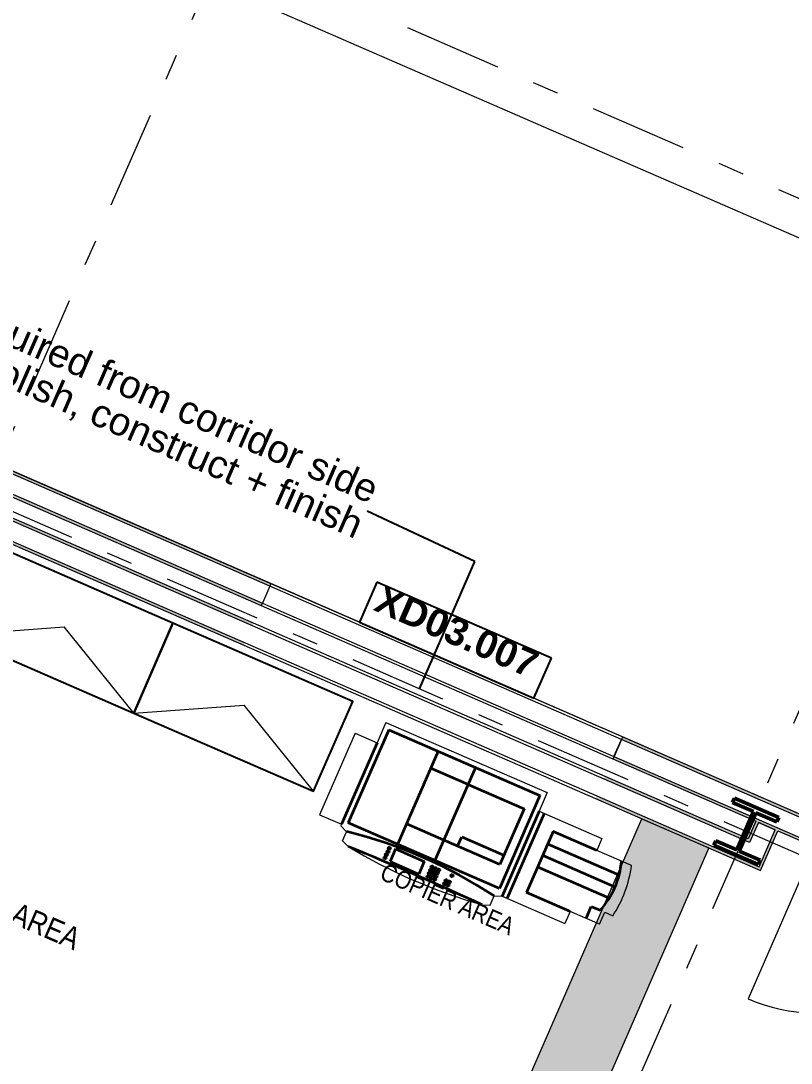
# Model space of a CAD drawing. Header units: millimetres. Extents: x -50172 to 90294, y -80883 to 25069.
# Drawn here: x 27484 to 31646, y -5112 to 522 of the extents above; entities that cross this region are included whole.
import ezdxf
from ezdxf.enums import TextEntityAlignment as Align

# ---------------------------------------------------------------- set-up
doc = ezdxf.new("R2010")
doc.units = ezdxf.units.MM
doc.header["$MEASUREMENT"] = 0
doc.linetypes.add('Double Dashed', pattern=[1093.611073, 529.166651, -211.666656, 141.111112, -211.666656])
for name, color, linetype in [('A-05-M_Gross_Int_Circulation', 7, 'Continuous'), ('A-15-M_Column_Int', 7, 'Continuous'), ('A-15-MG_Structural_Grid', 7, 'Continuous'), ('A-25-M_Wall_Int', 7, 'Continuous'), ('ArchiCAD Door Markers', 7, 'Continuous'), ('ArchiCAD Doors', 7, 'Continuous'), ('New_A-25-M_Wall_Int', 7, 'Continuous')]:
    doc.layers.add(name, color=color, linetype=linetype)
for name, color, linetype, lineweight, true_color in [('A-05-M_Gross_Int_Circulation_Pen_No__74', 7, 'Continuous', 20, 0x606060), ('A-15-M_Column_Int_Pen_No__28', 7, 'Continuous', 50, 0x2a2a2a), ('A-15-MG_Structural_Grid_Pen_No__163', 7, 'Continuous', 0, 0x750077), ('A-25-M_Wall_Int_Pen_No__107', 7, 'Continuous', 15, 0xa6a6a6), ('A-95-P_Text_1_50_GA_Pen_No__46', 7, 'Continuous', 35, 0x444444), ('ArchiCAD Doors_Pen_No__23', 7, 'Continuous', 30, 0x2a2a2a), ('ArchiCAD Doors_Pen_No__63', 7, 'Continuous', 20, 0x606060)]:
    doc.layers.add(name, color=color, linetype=linetype, lineweight=lineweight, true_color=true_color)
for name, color, linetype, lineweight in [('A-25-M_Wall_Int_Pen_No__1', 7, 'Continuous', 13), ('A-35-M_FFE_Loose_SIEMENS P2_Pen_No__1', 7, 'Continuous', 13), ('A-35-M_FFE_Loose_SIEMENS P2_Pen_No__150', 7, 'Continuous', 0), ('A-35-M_FFE_Loose_SIEMENS P2_Pen_No__5', 7, 'Continuous', 25), ('A-35-M_FFE_Loose_SIEMENS P2_Pen_No__7', 7, 'Continuous', 35), ('A-35-M_FFE_Loose_SIEMENS P2_Pen_No__9', 7, 'Continuous', 13), ('A-95-H_Fill_Plan_FloorTrunking_Pen_No__1', 7, 'Continuous', 13), ('A-95-H_Fill_Plan_FloorTrunking_Pen_No__101', 252, 'Continuous', 15), ('A-95-P_Text_1_50_GA_Pen_No__85', 8, 'Continuous', 20), ('ArchiCAD Door Markers_Pen_No__1', 7, 'Continuous', 13), ('ArchiCAD Door Markers_Pen_No__5', 7, 'Continuous', 25), ('ArchiCAD Doors_Pen_No__1', 7, 'Continuous', 13), ('ArchiCAD Doors_Pen_No__3', 7, 'Continuous', 18), ('ArchiCAD Zone Stamps_Pen_No__9', 7, 'Continuous', 13), ('New_A-25-M_Wall_Int_Pen_No__1', 7, 'Continuous', 13)]:
    doc.layers.add(name, color=color, linetype=linetype, lineweight=lineweight)
doc.styles.add('GENERATED_STYLE_1', font='')
doc.styles.add('GENERATED_STYLE_3', font='')
doc.styles.add('GENERATED_STYLE_4', font='')
doc.styles.add('GENERATED_STYLE_5', font='', dxfattribs={"width": 0.84})
doc.styles.get('GENERATED_STYLE_1').set_extended_font_data('Arial', bold=True)
doc.styles.get('GENERATED_STYLE_3').set_extended_font_data('Arial')
doc.styles.get('GENERATED_STYLE_4').set_extended_font_data('Swis721 BT')
doc.styles.get('GENERATED_STYLE_5').set_extended_font_data('Arial')
doc.dimstyles.new('GENERATED_STYLE__3', dxfattribs={"dimtxt": 0.18, "dimasz": 182.4, "dimexe": 0.18, "dimexo": 0.0625, "dimgap": 0.09, "dimtad": 0, "dimtih": 1, "dimtoh": 1, "dimdec": 4, "dimzin": 0, "dimdsep": 46, "dimcen": 0.09, "dimadec": 0, "dimazin": 0, "dimtfac": 1, "dimtdec": 4, "dimtmove": 0, "dimatfit": 3, "dimldrblk": 'ARROWHEAD_5', "dimfxl": 1, "dimtolj": 1, "dimtzin": 0, "dimarcsym": 0})

# ---------------------------------------------------------------- blocks, each defined once
blk = doc.blocks.new('Hub Circulation Third_INB 3250_6_1', base_point=(35476.1, -4184.6))
at = {"layer": 'A-05-M_Gross_Int_Circulation_Pen_No__74', "linetype": 'Continuous'}
for p, q in [((33939.4, -1630.8), (25897.3, 1870.5)), ((21213, 803.9), (47956.6, -10857.6))]:
    blk.add_line(p, q, dxfattribs=at)
at = {"layer": 'ArchiCAD Zone Stamps_Pen_No__9'}
for tag, height, style, p in [('ROOM_NAME', 250, 'GENERATED_STYLE_1', (34329.2, -2488.1)), ('zoneNameLine2', 250, 'GENERATED_STYLE_1', (34140.8, -2920.2)), ('ROOM_NUMBER', 200, 'GENERATED_STYLE_3', (33952.4, -3340.9)), ('measuredAreaCode', 200, 'GENERATED_STYLE_3', (33795.3, -3701)), ('DUMMY_649', 200, 'GENERATED_STYLE_3', (34102.7, -3835.1)), ('DUMMY_650', 200, 'GENERATED_STYLE_3', (34731.9, -4109.4)), ('DUMMY_651', 133.3, 'GENERATED_STYLE_3', (35011.2, -4216))]:
    blk.add_attdef(tag, text='', height=height, rotation=336.4404, dxfattribs=dict(at, style=style)).set_placement(p, align=Align.TOP_LEFT)
blk = doc.blocks.new('Door with Sidelight on Side 2 19_3')
at = {"layer": 'ArchiCAD Doors_Pen_No__1', "linetype": 'Continuous'}
for p, q in [((-1036.5, 0), (-1036.5, -15)), ((1036.5, 0), (1036.5, -15)), ((-1036.5, -15), (-1036.5, -115)), ((1036.5, -15), (1036.5, -115)), ((-1036.5, -115), (-1036.5, -130)), ((1036.5, -115), (1036.5, -130))]:
    blk.add_line(p, q, dxfattribs=at)
at = {"layer": 'ArchiCAD Doors_Pen_No__23', "linetype": 'Continuous'}
for p, q in [((-1026.5, 0), (-1036.5, 0)), ((-1036.5, 0), (-1036.5, -130)), ((-960.5, 0), (-1026.5, 0)), ((-1026.5, 0), (-1026.5, -130)), ((-48.5, 0), (-960.5, 0)), ((-960.5, 0), (-960.5, -130)), ((-960.5, -130), (-960.5, 0)), ((-48.5, -130), (-48.5, 0)), ((63.5, 0), (-48.5, 0)), ((-48.5, 0), (-48.5, -130)), ((63.5, -130), (63.5, 0)), ((1026.5, 0), (960.5, 0)), ((960.5, 0), (960.5, -130)), ((1026.5, 0), (1036.5, 0)), ((1026.5, -130), (1026.5, 0)), ((1036.5, 0), (1036.5, -130)), ((-1026.5, -130), (-1036.5, -130)), ((-1026.5, -130), (-960.5, -130)), ((-960.5, -130), (-48.5, -130)), ((-48.5, -130), (63.5, -130)), ((960.5, -130), (1026.5, -130)), ((1026.5, -130), (1036.5, -130))]:
    blk.add_line(p, q, dxfattribs=at)
at = {"layer": 'ArchiCAD Doors_Pen_No__3', "linetype": 'Continuous'}
blk.add_line((960.5, 0), (960.5, 896.9), dxfattribs=at)
at = {"layer": 'ArchiCAD Doors_Pen_No__63', "linetype": 'Continuous'}
blk.add_arc((960.5, 0), 896.9, 90, 180, dxfattribs=at)
blk = doc.blocks.new('Simple Door Opening_4')
at = {"layer": 'ArchiCAD Doors_Pen_No__1', "linetype": 'Continuous'}
for p, q in [((-1036.5, 0), (-1036.5, -15)), ((1036.5, 0), (1036.5, -15)), ((-1036.5, -15), (-1036.5, -115)), ((1036.5, -15), (1036.5, -115)), ((-1036.5, -115), (-1036.5, -130)), ((1036.5, -115), (1036.5, -130))]:
    blk.add_line(p, q, dxfattribs=at)
blk = doc.blocks.new('Door Stamp 17_10')
at = {"layer": 'ArchiCAD Door Markers_Pen_No__5', "linetype": 'Continuous'}
for p, q in [((514.6, -130), (-514.6, -130)), ((-514.6, -130), (-514.6, -365.7)), ((514.6, -130), (-514.6, -130)), ((514.6, -365.7), (514.6, -130)), ((-514.6, -365.7), (514.6, -365.7))]:
    blk.add_line(p, q, dxfattribs=at)
at = {"layer": 'ArchiCAD Door Markers_Pen_No__1', "style": 'GENERATED_STYLE_1'}
blk.add_attdef('AC_WIDO_ID', text='', height=150, rotation=180, dxfattribs=at).set_placement((457.5, -81.1), align=Align.BOTTOM_LEFT)
blk = doc.blocks.new('Wall_13_1', base_point=(47956.6, -10857.6))
at = {"layer": 'A-25-M_Wall_Int_Pen_No__107', "linetype": 'Continuous'}
for points in [[(21221, 784.7), (21221.3, 783.9), (28828.5, -2533.2), (28834.5, -2519.4), (21226.8, 797.9)], [(21284.8, 630.8), (28782.6, -2638.6), (28788.6, -2624.9), (21290.8, 644.5)], [(30734.7, -3348), (30728.7, -3361.7), (31748.9, -3806.6), (31754.9, -3792.9)], [(30688.7, -3453.4), (30682.7, -3467.2), (31702.9, -3912), (31708.9, -3898.3)]]:
    blk.add_hatch(color=256, dxfattribs=at).paths.add_polyline_path(points)
at = {"layer": 'A-25-M_Wall_Int_Pen_No__1', "linetype": 'Continuous'}
for p, q in [((28828.5, -2533.2), (21317, 742.2)), ((21277, 650.5), (28788.6, -2624.9)), ((31748.9, -3806.6), (30728.7, -3361.7)), ((30688.7, -3453.4), (31708.9, -3898.3))]:
    blk.add_line(p, q, dxfattribs=at)
at = {"layer": 'A-25-M_Wall_Int_Pen_No__1', "linetype": 'Continuous', "flags": 128}
for points in [[(28834.5, -2519.4), (21213, 803.9)], [(23163.9, -188.6), (28782.6, -2638.6)], [(31754.9, -3792.9), (30734.7, -3348)], [(30682.7, -3467.2), (31455, -3803.9)], [(31468.8, -3809.9), (31560.4, -3849.9)], [(31574.2, -3855.9), (31702.9, -3912)]]:
    blk.add_lwpolyline(points, dxfattribs=at)
at = {"layer": 'ArchiCAD Door Markers'}
ref = blk.add_blockref('Door Stamp 17_10', (29732.6, -3052.9), dxfattribs=dict(at, rotation=156.4404149440987))
ref.add_attrib('AC_WIDO_ID', 'XD03.007', dxfattribs={"layer": 'ArchiCAD Door Markers_Pen_No__1', "color": 7, "height": 150, "rotation": 336.4404, "style": 'GENERATED_STYLE_1'}).set_placement((29365.2, -2701.9), align=Align.BOTTOM_LEFT)
at = {"layer": 'ArchiCAD Doors', "color": 251, "linetype": 'Continuous', "lineweight": 20, "true_color": 0x606060, "zscale": 1000}
for name, p, rotation in [('Simple Door Opening_4', (29784.6, -2933.7), 336.4404149440988), ('Door with Sidelight on Side 2 19_3', (32653, -4326.3), 156.4404149440987)]:
    blk.add_blockref(name, p, dxfattribs=dict(at, rotation=rotation))
blk = doc.blocks.new('Wall_174_1', base_point=(23088.8, -410.6))
at = {"layer": 'A-25-M_Wall_Int_Pen_No__107', "linetype": 'Continuous'}
for points in [[(28741.2, -2733.5), (23140.8, -291.4), (23134.8, -305.2), (28735.2, -2747.2)], [(23088.8, -410.6), (28689.2, -2852.6), (28695.2, -2838.9), (23094.8, -396.8)]]:
    blk.add_hatch(color=256, dxfattribs=at).paths.add_polyline_path(points)
at = {"layer": 'A-25-M_Wall_Int_Pen_No__1', "linetype": 'Continuous'}
for p, q in [((28735.2, -2747.2), (23134.8, -305.2)), ((23094.8, -396.8), (28695.2, -2838.9))]:
    blk.add_line(p, q, dxfattribs=at)
at = {"layer": 'A-25-M_Wall_Int_Pen_No__1', "linetype": 'Continuous', "flags": 128}
for points in [[(28741.2, -2733.5), (23140.8, -291.4)], [(23088.8, -410.6), (28689.2, -2852.6)]]:
    blk.add_lwpolyline(points, dxfattribs=at)
blk = doc.blocks.new('Wall_175_1', base_point=(30589.4, -3681.2))
at = {"layer": 'A-25-M_Wall_Int_Pen_No__107', "linetype": 'Continuous'}
for points in [[(31413.6, -3898.8), (30641.3, -3562), (30635.3, -3575.8), (31421.4, -3918.5)], [(30589.4, -3681.2), (31480.8, -4069.9), (31473.1, -4050.2), (30595.4, -3667.4)]]:
    blk.add_hatch(color=256, dxfattribs=at).paths.add_polyline_path(points)
at = {"layer": 'A-25-M_Wall_Int_Pen_No__1', "linetype": 'Continuous'}
for p, q in [((31421.4, -3918.5), (30635.3, -3575.8)), ((30595.4, -3667.4), (31473.1, -4050.2))]:
    blk.add_line(p, q, dxfattribs=at)
at = {"layer": 'A-25-M_Wall_Int_Pen_No__1', "linetype": 'Continuous', "flags": 128}
for points in [[(31413.6, -3898.8), (30641.3, -3562)], [(30589.4, -3681.2), (31480.8, -4069.9)]]:
    blk.add_lwpolyline(points, dxfattribs=at)
blk = doc.blocks.new('Wall_180_1', base_point=(31480.8, -4069.9))
at = {"layer": 'A-25-M_Wall_Int_Pen_No__107', "linetype": 'Continuous'}
for points in [[(31455, -3803.9), (31413.6, -3898.8), (31421.4, -3918.5), (31468.8, -3809.9)], [(31480.8, -4069.9), (31574.2, -3855.9), (31560.4, -3849.9), (31473.1, -4050.2)]]:
    blk.add_hatch(color=256, dxfattribs=at).paths.add_polyline_path(points)
at = {"layer": 'A-25-M_Wall_Int_Pen_No__1', "linetype": 'Continuous'}
for p, q in [((31468.8, -3809.9), (31421.4, -3918.5)), ((31473.1, -4050.2), (31560.4, -3849.9))]:
    blk.add_line(p, q, dxfattribs=at)
at = {"layer": 'A-25-M_Wall_Int_Pen_No__1', "linetype": 'Continuous', "flags": 128}
for points in [[(31455, -3803.9), (31413.6, -3898.8)], [(31560.4, -3849.9), (31468.8, -3809.9)], [(31480.8, -4069.9), (31574.2, -3855.9)]]:
    blk.add_lwpolyline(points, dxfattribs=at)
blk = doc.blocks.new('Wall_258_1', base_point=(28689.2, -2852.6))
at = {"layer": 'New_A-25-M_Wall_Int_Pen_No__1', "linetype": 'Continuous'}
for p, q in [((30635.3, -3575.8), (28735.2, -2747.2)), ((28695.2, -2838.9), (30595.4, -3667.4))]:
    blk.add_line(p, q, dxfattribs=at)
at = {"layer": 'New_A-25-M_Wall_Int_Pen_No__1', "linetype": 'Continuous', "flags": 128}
for points in [[(30641.3, -3562), (28741.2, -2733.5)], [(28689.2, -2852.6), (30589.4, -3681.2)]]:
    blk.add_lwpolyline(points, dxfattribs=at)
blk = doc.blocks.new('Wall_448_1', base_point=(30734.7, -3348))
at = {"layer": 'A-25-M_Wall_Int_Pen_No__1', "linetype": 'Continuous'}
for p, q in [((30728.7, -3361.7), (28828.5, -2533.2)), ((28788.6, -2624.9), (30688.7, -3453.4))]:
    blk.add_line(p, q, dxfattribs=at)
at = {"layer": 'A-25-M_Wall_Int_Pen_No__1', "linetype": 'Continuous', "flags": 128}
for points in [[(28828.5, -2533.2), (28788.6, -2624.9)], [(30734.7, -3348), (28834.5, -2519.4)], [(28782.6, -2638.6), (30682.7, -3467.2)], [(30688.7, -3453.4), (30728.7, -3361.7)]]:
    blk.add_lwpolyline(points, dxfattribs=at)
blk = doc.blocks.new('Universal Columns Column 19')
at = {"layer": 'A-15-M_Column_Int', "linetype": 'Continuous', "lineweight": 0, "true_color": 0xffffff}
h = blk.add_hatch(dxfattribs=at)
h.set_pattern_fill('613_01__a5_STUCCO_0001', style=0, pattern_type=2)
h.set_pattern_definition([(286.3, (0, 0), (-3213820, 11866500), [3000, -14992680]), (309.93, (992000, -2522800), (-1760680, 765780), [4670, -4288600]), (111.49, (-168200, -712500), (765800, 1760700), [7100, -2708200]), (111.49, (-238700, -1062700), (765800, 1760700), [7100, -2708200]), (111.49, (-566500, -1578300), (765800, 1760700), [7100, -2708200]), (111.49, (-655700, -1708100), (765800, 1760700), [7100, -2708200]), (111.494, (-465300, -1834400), (765800, 1760700), [7100, -2708200]), (111.494, (-104200, -1931700), (765800, 1760700), [7100, -2708200]), (111.494, (257800, -2002000), (765800, 1760700), [7100, -2708200]), (183.06, (-194600, -886000), (2526450, 994900), [11200, -4282100]), (183.06, (-349700, -1079650), (2526450, 994900), [11200, -4282100]), (183.06, (116350, -2076500), (2526450, 994900), [11200, -4282100]), (111.49, (-350400, -1231700), (765800, 1760700), [7100, -2708200]), (111.49, (-502900, -1720200), (765800, 1760700), [7100, -2708200]), (111.494, (-274000, -1895900), (765800, 1760700), [7100, -2708200]), (111.494, (322000, -2155100), (765800, 1760700), [7100, -2708200]), (48.06, (-367140, -1412600), (765780, 1760680), [10500, -6061050]), (48.06, (-236400, -1671930), (765780, 1760680), [10520, -6061050]), (48.06, (-93300, -549600), (765800, 1760700), [10500, -6061050]), (48.06, (189050, -378800), (765800, 1760700), [10500, -6061050]), (48.06, (50600, -207200), (765800, 1760700), [10500, -6061050]), (48.06, (563700, -450600), (765800, 1760700), [10500, -6061050]), (48.06, (904800, -517960), (765780, 1760680), [10500, -6061050]), (48.06, (1265960, -877540), (765780, 1760680), [10500, -6061050]), (48.06, (1482600, -916100), (765780, 1760680), [10520, -6061050]), (48.06, (1273060, -1199550), (765780, 1760680), [10520, -6061050]), (48.06, (1211900, -1491860), (765780, 1760680), [10520, -6061050]), (48.06, (943500, -1689000), (765780, 1760680), [10520, -6061050]), (48.06, (1016600, -1999200), (765780, 1760680), [10520, -6061050]), (48.06, (801000, -2133260), (765780, 1760680), [10520, -6061050]), (48.06, (807600, -2293060), (765780, 1760680), [10520, -6061050]), (48.06, (630500, -2291960), (765780, 1760680), [10520, -6061050]), (48.06, (151700, -1607900), (765780, 1760680), [10520, -6061050]), (48.06, (70000, -1177460), (765780, 1760680), [10500, -6061050]), (48.06, (631750, -935800), (765780, 1760680), [10500, -6061050]), (48.06, (986700, -1181300), (765780, 1760680), [10500, -6061050]), (48.06, (850600, -1436000), (765780, 1760680), [10520, -6061050]), (48.06, (409300, -1365550), (765780, 1760680), [10500, -6061050]), (48.06, (488700, -1638000), (765780, 1760680), [10520, -6061050]), (48.06, (565600, -1787900), (765780, 1760680), [10520, -6061050]), (48.06, (297900, -886800), (765780, 1760680), [10500, -6061050]), (48.06, (277700, -629950), (765800, 1760700), [10500, -6061050]), (111.494, (551400, -2107800), (765800, 1760700), [7100, -2708200]), (111.494, (998900, -2140500), (765800, 1760700), [7100, -2708200]), (111.49, (707000, -1598400), (765800, 1760700), [7100, -2708200]), (111.494, (1193500, -1658100), (765800, 1760700), [7100, -2708200]), (111.49, (691100, -1191600), (765800, 1760700), [7100, -2708200]), (111.49, (1263300, -1334100), (765800, 1760700), [7100, -2708200]), (111.49, (979600, -866500), (765800, 1760700), [7100, -2708200]), (111.49, (1307600, -730700), (765800, 1760700), [7100, -2708200]), (111.49, (640400, -526600), (765800, 1760700), [7100, -2708200]), (111.49, (694500, -717200), (765800, 1760700), [7100, -2708200]), (111.49, (314700, -283700), (765800, 1760700), [7100, -2708200]), (111.49, (167600, -528500), (765800, 1760700), [7100, -2708200]), (111.49, (12400, -430600), (765800, 1760700), [7100, -2708200]), (111.49, (67100, -748000), (765800, 1760700), [7100, -2708200]), (111.49, (344000, -1091200), (765800, 1760700), [7100, -2708200]), (111.49, (29600, -939300), (765800, 1760700), [7100, -2708200]), (111.49, (438400, -757700), (765800, 1760700), [7100, -2708200]), (111.49, (-42600, -1373600), (765800, 1760700), [7100, -2708200]), (169.023, (65740, -1702860), (-7808487, 1302433), [10530, -17691000]), (169.023, (1133700, -1883880), (-7808487, 1302433), [10530, -17691000]), (169.023, (1445740, -1224800), (-7808487, 1302433), [10530, -17691000]), (169.023, (1047320, -1405880), (-7808487, 1302433), [10530, -17691000]), (169.023, (180300, -1357830), (-7808487, 1302433), [10530, -17691000]), (169.023, (-432670, -1577200), (-7808487, 1302433), [10530, -17691000]), (169.023, (223600, -966600), (-7808487, 1302433), [10530, -17691000]), (169.023, (1136430, -1014340), (-7808487, 1302433), [10530, -17691000]), (169.023, (1524220, -1021000), (-7808487, 1302433), [10530, -17691000]), (169.023, (1135220, -608810), (-7808487, 1302433), [10530, -17691000]), (169.023, (893470, -721350), (-7808487, 1302433), [10530, -17691000]), (169.023, (840820, -1017380), (-7808487, 1302433), [10530, -17691000]), (169.023, (46180, -1841170), (-7808487, 1302433), [10530, -17691000]), (169.023, (407640, -1861700), (-7808487, 1302433), [10530, -17691000]), (169.023, (845750, -1951000), (-7808487, 1302433), [10530, -17691000]), (48.06, (1350950, -1429200), (765780, 1760680), [10520, -6061050]), (48.06, (1140700, -2005970), (765780, 1760680), [10520, -6061050]), (48.06, (978100, -2309850), (765780, 1760680), [10520, -6061050]), (48.06, (198750, -158600), (765800, 1760700), [10500, -6061050]), (48.06, (458460, -261400), (765800, 1760700), [10500, -6061050]), (48.06, (772750, -448730), (765780, 1760680), [10500, -6061050]), (48.06, (1481360, -686060), (765780, 1760680), [10520, -6061050]), (48.06, (1667650, -817700), (765780, 1760680), [10520, -6061050]), (48.06, (1651400, -901750), (765780, 1760680), [10520, -6061050])])
h.paths.add_polyline_path([(-130.65, -138.15), (130.65, -138.15), (130.65, -112.85), (7.65, -112.85), (7.65, 112.85), (130.65, 112.85), (130.65, 138.15), (-130.65, 138.15), (-130.65, 112.85), (-7.65, 112.85), (-7.65, -112.85), (-130.65, -112.85)])
at = {"layer": 'A-15-M_Column_Int_Pen_No__28', "linetype": 'Continuous'}
for p, q in [((130.65, 138.15), (-130.65, 138.15)), ((-130.65, 138.15), (-130.65, 112.85)), ((-130.65, 112.85), (-7.65, 112.85)), ((-7.65, 112.85), (-7.65, -112.85)), ((7.65, -112.85), (7.65, 112.85)), ((7.65, 112.85), (130.65, 112.85)), ((130.65, 112.85), (130.65, 138.15)), ((-7.65, -112.85), (-130.65, -112.85)), ((-130.65, -112.85), (-130.65, -138.15)), ((-130.65, -138.15), (130.65, -138.15)), ((130.65, -112.85), (7.65, -112.85)), ((130.65, -138.15), (130.65, -112.85))]:
    blk.add_line(p, q, dxfattribs=at)
blk = doc.blocks.new('Standard grid marker')
at = {"layer": 'A-15-MG_Structural_Grid_Pen_No__163', "linetype": 'Double Dashed'}
blk.add_line((1000, 0), (29726, 0), dxfattribs=at)
at = {"layer": 'A-15-MG_Structural_Grid_Pen_No__163', "style": 'GENERATED_STYLE_4'}
for tag, p in [('AC_MarkerText_1_0', (-500, 41.2)), ('AC_MarkerText_1_1', (31226, 41.2))]:
    blk.add_attdef(tag, text='', height=350, rotation=90, dxfattribs=at).set_placement(p, align=Align.MIDDLE_CENTER)
blk = doc.blocks.new('ARROWHEAD_5')
at = {"color": 0, "linetype": 'Continuous', "lineweight": 0}
blk.add_line((0, 0), (-1, 0), dxfattribs=at)
blk.add_solid([(-1, 0.2679), (0, 0), (-1, -0.2679), (-1, 0.2679)], dxfattribs=at)
blk = doc.blocks.new('Standard grid marker_3')
at = {"layer": 'A-15-MG_Structural_Grid_Pen_No__163', "linetype": 'Double Dashed'}
blk.add_line((1000, 0), (74254.8, 0), dxfattribs=at)
at = {"layer": 'A-15-MG_Structural_Grid_Pen_No__163', "style": 'GENERATED_STYLE_4'}
for tag, p in [('AC_MarkerText_1_0', (-500, 43.4)), ('AC_MarkerText_1_1', (75754.8, 43.4))]:
    blk.add_attdef(tag, text='', height=350, rotation=360, dxfattribs=at).set_placement(p, align=Align.MIDDLE_CENTER)

msp = doc.modelspace()

# ---------------------------------------------------------------- hatches: boundary and pattern name
at = {"layer": 'A-95-H_Fill_Plan_FloorTrunking_Pen_No__101', "linetype": 'Continuous', "lineweight": 0, "true_color": 0x727272}
msp.add_hatch(color=8, dxfattribs=at).paths.add_polyline_path([(30009.8, -6680.7), (29647.8, -6522.8), (30839.3, -3790.2), (31201.4, -3948.1)])

# ---------------------------------------------------------------- linework, layer by layer
at = {"layer": 'A-35-M_FFE_Loose_SIEMENS P2_Pen_No__150', "linetype": 'Continuous'}
for p, q in [((29456.4, -3270.1), (29408.6, -3380.2)), ((29456.4, -3270.1), (30327.6, -3649)), ((29289.4, -3328.3), (29097.9, -3768.5)), ((29289.4, -3328.3), (29408.6, -3380.2)), ((30327.6, -3649), (30283.7, -3749.9)), ((29097.9, -3768.5), (29217.1, -3820.3)), ((30283.7, -3749.9), (30623, -3897.5)), ((29217.1, -3820.3), (29213.1, -3829.5)), ((29213.1, -3829.5), (29243.4, -3860.3)), ((29221.8, -3909.9), (29243.4, -3860.3)), ((29221.8, -3909.9), (29252, -3940.6)), ((30623, -3897.5), (30595.1, -3961.7)), ((30783.8, -4043.7), (30595.1, -3961.7)), ((30019.6, -4256.9), (30041.2, -4207.3)), ((30041.2, -4207.3), (30084.3, -4208.4)), ((30084.3, -4208.4), (30423.6, -4356)), ((29976.5, -4255.7), (30019.6, -4256.9)), ((30451.5, -4291.8), (30423.6, -4356)), ((30610.4, -4360.9), (30451.5, -4291.8)), ((30610.4, -4360.9), (30638.6, -4296.1)), ((30638.6, -4296.1), (30682.5, -4315.2))]:
    msp.add_line(p, q, dxfattribs=at)
for centre, radius, start, end in [((30812.5, -1343.2), 3030.1, 239.004, 253.9844), ((30111.5, -3947.6), 679.1, 327.2301, 351.8656)]:
    msp.add_arc(centre, radius, start, end, dxfattribs=at)
at = {"layer": 'A-35-M_FFE_Loose_SIEMENS P2_Pen_No__5', "linetype": 'Continuous', "flags": 128}
for points in [[(27121.7, -2796.5), (28093.7, -3219.3), (28305.1, -2733.2), (27333.1, -2310.5)], [(28093.7, -3219.3), (29065.8, -3642), (29277.1, -3156), (28305.1, -2733.2)]]:
    msp.add_lwpolyline(points, close=True, dxfattribs=at)
at = {"layer": 'A-35-M_FFE_Loose_SIEMENS P2_Pen_No__7', "linetype": 'Continuous'}
for p, q in [((29472, -3309.6), (29253, -3813.2)), ((29472, -3309.6), (30288.1, -3664.6)), ((29408.6, -3380.2), (29217.1, -3820.3)), ((29737.9, -3425.3), (29518.9, -3928.9)), ((29899.8, -3604.7), (29698, -3517)), ((29939.7, -3513), (29720.6, -4016.6)), ((29899.8, -3604.7), (30202.4, -3736.3)), ((30288.1, -3664.6), (30069.1, -4168.2)), ((30202.4, -3736.3), (30071.1, -4038.2)), ((30283.7, -3749.9), (30084.3, -4208.4)), ((30311.2, -3761.9), (30111.8, -4220.4)), ((30069.1, -4168.2), (29253, -3813.2)), ((29768.5, -3906.6), (29566.8, -3818.8)), ((30360.2, -3859.5), (30216.7, -4189.6)), ((30595.1, -3961.7), (30360.2, -3859.5)), ((30071.1, -4038.2), (29768.5, -3906.6)), ((29843.8, -3939.3), (29866.3, -3887.7)), ((29866.3, -3887.7), (30093.6, -3986.5)), ((30716.4, -4095.2), (30330.7, -3927.5)), ((29508.2, -3953.4), (29478.3, -4022.2)), ((29508.2, -3953.4), (29663.7, -4021)), ((30694.5, -4159.5), (30303.7, -3989.5)), ((29478.3, -4022.2), (29633.8, -4089.8)), ((29663.7, -4021), (29633.8, -4089.8)), ((30663.2, -4219.7), (30276.7, -4051.6)), ((30451.5, -4291.8), (30216.7, -4189.6)), ((30537.9, -4329.4), (30566.1, -4264.5)), ((30566.1, -4264.5), (30613.9, -4285.3))]:
    msp.add_line(p, q, dxfattribs=at)
for centre in [(29452, -4001.7), (29459.3, -3984.9), (29466.7, -3968), (29474, -3951.2), (29706, -4052.1), (29723.5, -4059.8), (29684, -4102.6), (29691.3, -4085.8), (29698.7, -4069), (29701.6, -4110.2), (29708.9, -4093.4), (29716.2, -4076.6), (29719.1, -4117.9), (29726.4, -4101), (29733.7, -4084.2), (29741, -4067.4), (29813.2, -4098.7), (29773.7, -4141.6), (29781, -4124.8), (29791.2, -4149.2), (29798.5, -4132.4)]:
    msp.add_circle(centre, 6.3, dxfattribs=at)
for centre, radius, start, end in [((28629.3, -6362.8), 2576.8, 56.7753, 76.213), ((23496.8, -18163.5), 15343.2, 65.01896, 67.96936), ((30277, -3981), 454, 317.9146, 355.0738)]:
    msp.add_arc(centre, radius, start, end, dxfattribs=at)
at = {"layer": 'A-35-M_FFE_Loose_SIEMENS P2_Pen_No__9', "linetype": 'Continuous'}
for p, q in [((27121.7, -2796.5), (27718.4, -2753.4)), ((28093.7, -3219.3), (27718.4, -2753.4)), ((28093.7, -3219.3), (28690.4, -3176.2)), ((29065.8, -3642), (28690.4, -3176.2))]:
    msp.add_line(p, q, dxfattribs=at)
at = {"layer": 'A-95-H_Fill_Plan_FloorTrunking_Pen_No__1', "linetype": 'Continuous', "flags": 128}
msp.add_lwpolyline([(30009.8, -6680.7), (29647.8, -6522.8), (30839.3, -3790.2), (31201.4, -3948.1)], close=True, dxfattribs=at)

# ---------------------------------------------------------------- block references
at = {"layer": 'A-05-M_Gross_Int_Circulation', "linetype": 'Continuous'}
msp.add_blockref('Hub Circulation Third_INB 3250_6_1', (35476.1, -4184.6), dxfattribs=at)
at = {"layer": 'A-15-M_Column_Int', "linetype": 'Continuous', "zscale": 1000, "rotation": 336.440414821721}
msp.add_blockref('Universal Columns Column 19', (31403.9, -3858.4), dxfattribs=at)
at = {"layer": 'A-15-MG_Structural_Grid', "color": 8, "linetype": 'Continuous', "lineweight": 15, "zscale": 1000}
for name, p, rotation in [('Standard grid marker', (34264.4, 13959.8), 246.440411583993), ('Standard grid marker', (38389.3, 12161.2), 246.440411583993), ('Standard grid marker_3', (3595.3, 11813.5), 336.440411583993), ('Standard grid marker_3', (2296.2, 8834.4), 336.440411583993)]:
    msp.add_blockref(name, p, dxfattribs=dict(at, rotation=rotation))
at = {"layer": 'A-25-M_Wall_Int', "color": 250, "lineweight": 50, "true_color": 0x2a2a2a}
for name, p in [('Wall_13_1', (47956.6, -10857.6)), ('Wall_174_1', (23088.8, -410.6)), ('Wall_448_1', (30734.7, -3348)), ('Wall_175_1', (30589.4, -3681.2)), ('Wall_180_1', (31480.8, -4069.9))]:
    msp.add_blockref(name, p, dxfattribs=at)
at = {"layer": 'New_A-25-M_Wall_Int', "color": 250, "lineweight": 50, "true_color": 0x2a2a2a}
msp.add_blockref('Wall_258_1', (28689.2, -2852.6), dxfattribs=at)

# ---------------------------------------------------------------- texts
at = {"layer": 'A-35-M_FFE_Loose_SIEMENS P2_Pen_No__1', "linetype": 'Continuous', "attachment_point": 7, "rotation": 336.4942, "style": 'GENERATED_STYLE_5'}
for s, insert, char_height in [("\\A1;{\\fArial|b0|i0|c0|p34;LECTURER'S OFFICE - OPEN PLAN AREA}", (25212.9, -3391.4), 120), ('\\A1;{\\fArial|b0|i0|c0|p34;COPIER AREA}', (29416.4, -4116.3), 96)]:
    msp.add_mtext(s, dxfattribs=dict(at, insert=insert, char_height=char_height))
at = {"layer": 'A-95-P_Text_1_50_GA_Pen_No__46', "linetype": 'Continuous', "insert": (29355.7, -2127.9), "char_height": 150, "width": 3200.733, "attachment_point": 6, "rotation": 336.4404, "line_spacing_factor": 0.825397, "style": 'GENERATED_STYLE_4'}
msp.add_mtext('\\A1;{\\fSwis721 BT|b0|i0|c0|p34;Access required from corridor side to demolish, construct + finish }', dxfattribs=at)

# ---------------------------------------------------------------- leaders
at = {"layer": 'A-95-P_Text_1_50_GA_Pen_No__85', "linetype": 'Continuous', "annotation_type": 0, "has_hookline": 1, "hookline_direction": 1, "text_width": 2992.9, "horizontal_direction": (0.916645, -0.399703, 0)}
msp.add_leader([(29637.7, -3087.8), (29937.3, -2400.7), (29355.7, -2127.9)], dimstyle='GENERATED_STYLE__3', dxfattribs=at)

doc.saveas('drawing.dxf')
